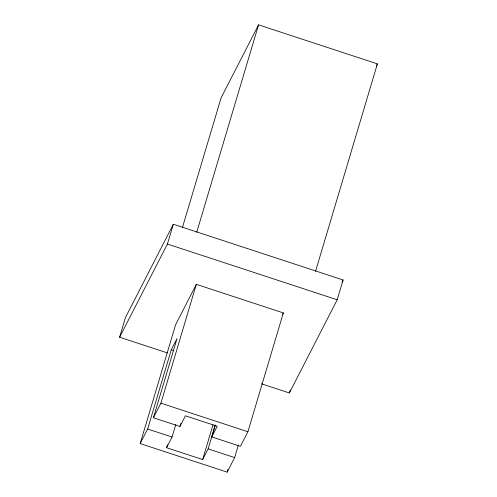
<?xml version="1.0" encoding="UTF-8"?>
<svg xmlns="http://www.w3.org/2000/svg" width="497" height="497" viewBox="0 0 497 497"><rect width="100%" height="100%" fill="white"/><g stroke="black" fill="none" stroke-linecap="round" stroke-linejoin="round"><path stroke-width="0.75" d="M167.377 352.907L119.609 337.227L125.511 317.421L173.329 224.234L343.098 279.979L337.19 299.784L289.372 392.965L261.447 383.796M119.609 337.227L167.427 244.039L173.329 224.234M182.529 227.21L221.097 97.841L258.558 24.85L377.391 63.871L315.552 271.306M196.719 232.285L258.558 24.85M238.405 445.001L234.652 457.588L227.179 472.15L140.173 443.579L175.596 324.758L196.327 284.346L283.333 312.917L247.91 431.744L240.43 446.331L211.784 436.925L215.313 425.078M140.173 443.579L147.646 429.023L171.26 349.807L177.038 338.544L153.424 417.76L179.951 426.469L185.431 415.796L217.264 426.246L211.784 436.925M153.424 417.76L160.904 403.173L196.327 284.346M215.189 425.19L208.125 448.878L202.646 459.557L166.57 447.71L167.452 444.753M166.57 447.71L172.049 437.037L175.801 424.45M179.951 426.469L180.833 423.512M202.646 459.557L213.02 424.761M227.179 472.15L228.067 469.18M289.372 392.965L290.248 390.033M376.335 65.933L377.391 63.871M282.631 314.284L283.333 312.917M342.035 282.054L343.098 279.979M167.427 244.039L337.19 299.784M171.26 349.807L173.416 350.515M160.904 403.173L247.91 431.744M147.646 429.023L172.049 437.037M208.125 448.878L234.652 457.588"/></g></svg>
